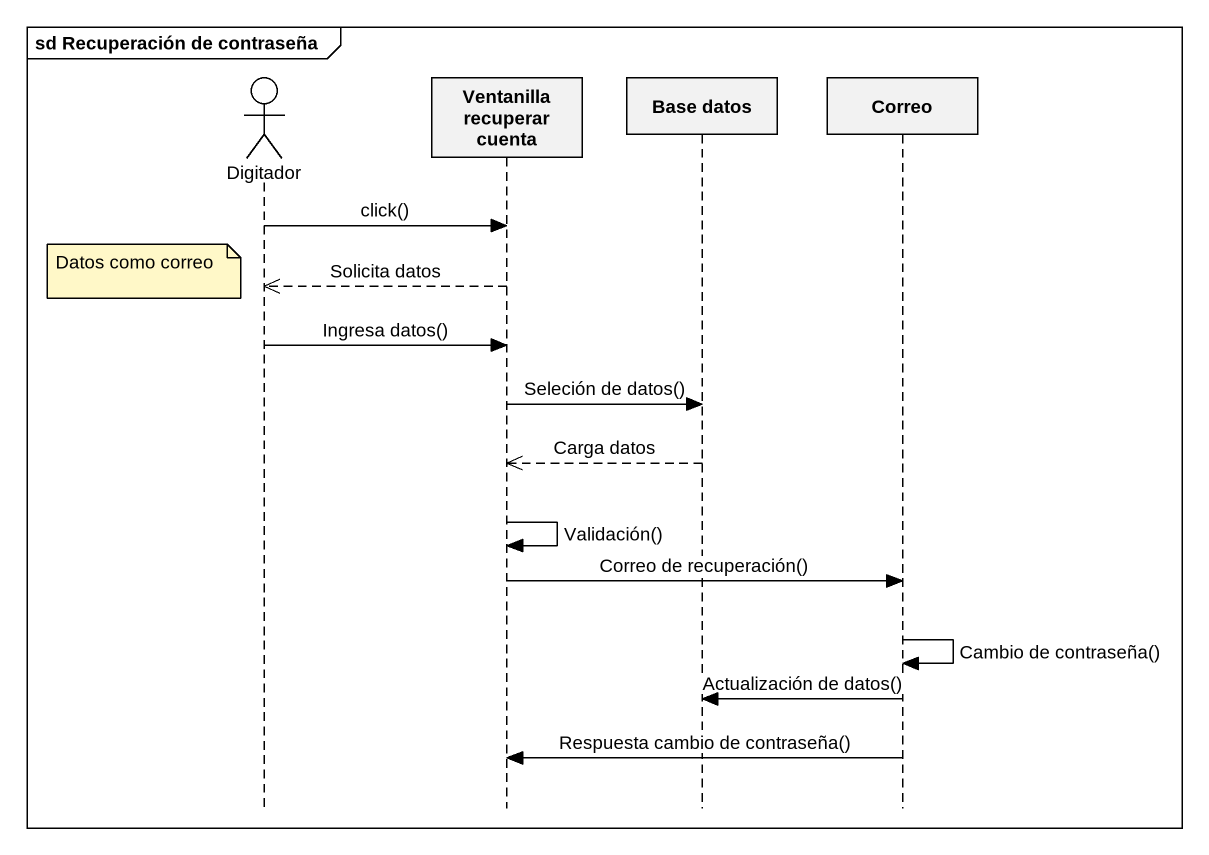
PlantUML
@startuml
mainframe sd Recuperación de contraseña
hide footbox
actor Digitador
participant "Ventanilla recuperar cuenta" as Ventanilla_recuperar_cuenta
participant "Base datos" as Base_datos
participant Correo

Digitador -> Ventanilla_recuperar_cuenta : click()
note left of Digitador : Datos como correo
Ventanilla_recuperar_cuenta -->> Digitador : Solicita datos
Digitador -> Ventanilla_recuperar_cuenta : Ingresa datos()
Ventanilla_recuperar_cuenta -> Base_datos : Seleción de datos()
Base_datos -->> Ventanilla_recuperar_cuenta : Carga datos
Ventanilla_recuperar_cuenta -> Ventanilla_recuperar_cuenta : Validación()
Ventanilla_recuperar_cuenta -> Correo : Correo de recuperación()
Correo -> Correo : Cambio de contraseña()
Correo -> Base_datos : Actualización de datos()
Correo -> Ventanilla_recuperar_cuenta : Respuesta cambio de contraseña()
@enduml
